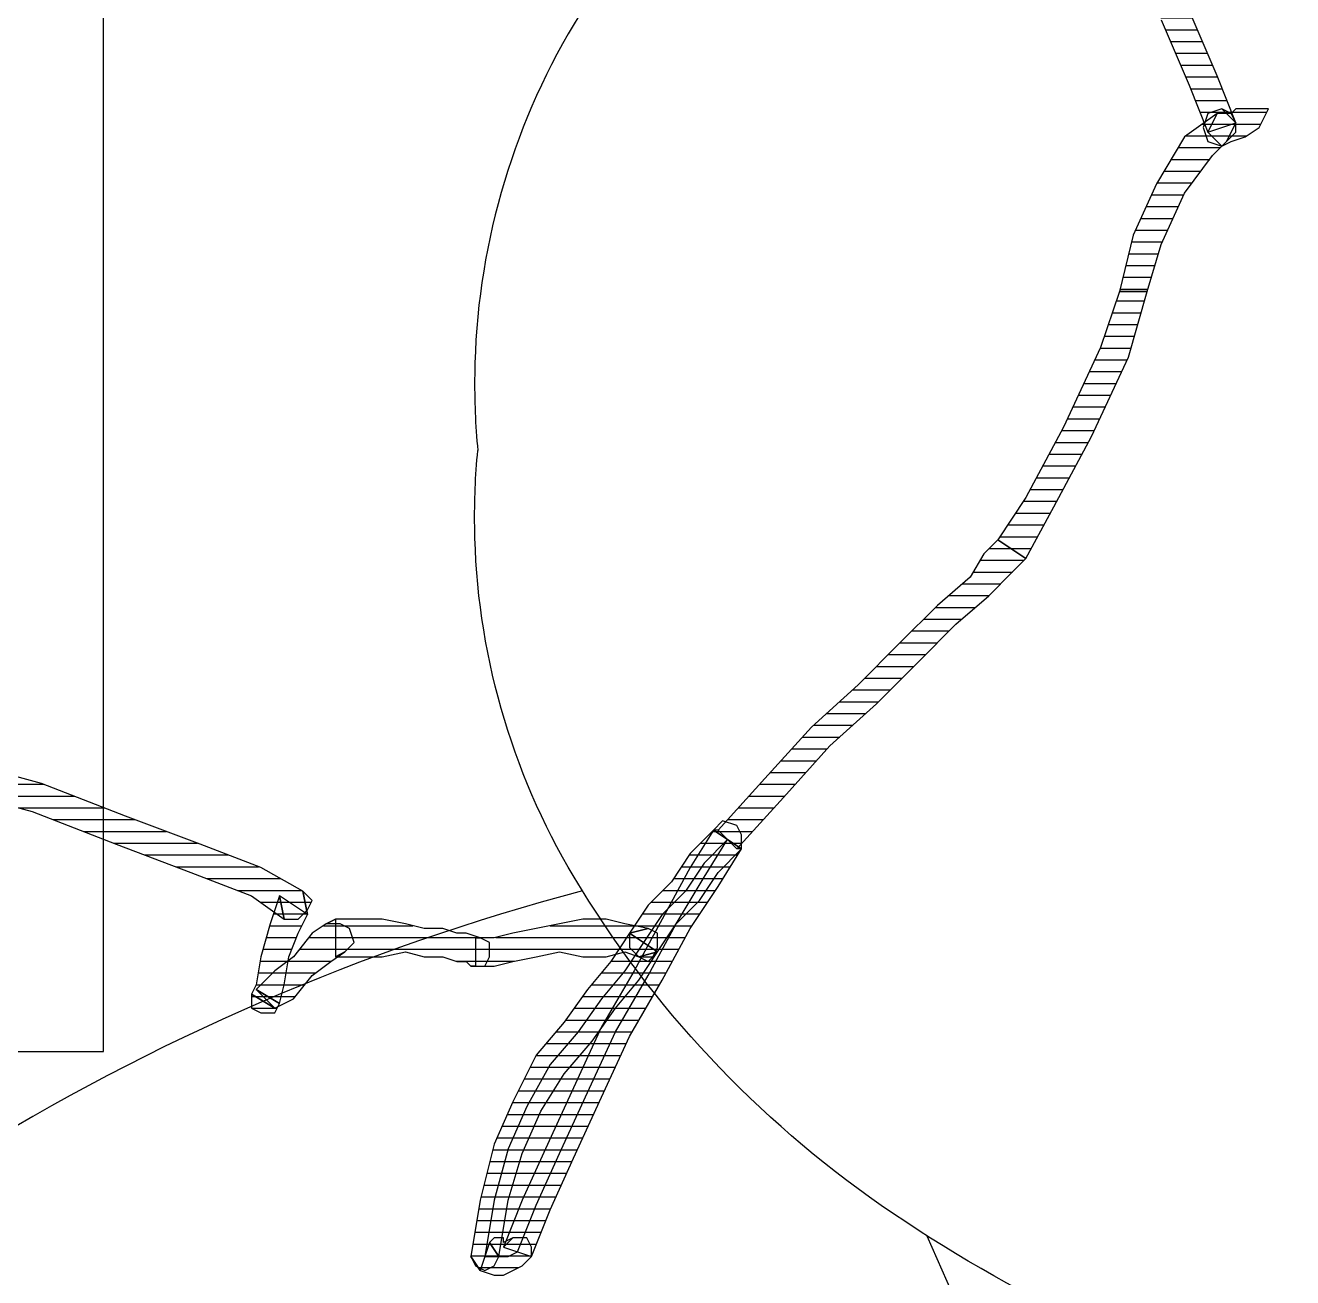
# Model space of a CAD drawing. Header units: millimetres. Extents: x 33350 to 35310, y -217097 to -211540.
# Drawn here: x 34441.02 to 34454.46, y -214551.64 to -214538.36 of the extents above; entities that cross this region are included whole.
import ezdxf

# ---------------------------------------------------------------- set-up
doc = ezdxf.new("R2010")
doc.units = ezdxf.units.MM
doc.header["$LTSCALE"] = 60
doc.header["$MEASUREMENT"] = 0
pattern_1 = [(360, (-5108.51305, -673.59423), (1e-16, 0.125), [25])]

# ---------------------------------------------------------------- blocks, each defined once
blk = doc.blocks.new('by')
at = {"ltscale": 30}
h = blk.add_hatch(dxfattribs=at)
h.set_pattern_fill('DC_LINES', color=256, scale=0.1, style=0)
h.set_pattern_definition(pattern_1)
edge = h.paths.add_edge_path(flags=0)
edge.add_line((6391.601, 2251.432), (6391.7, 2251.333))
edge.add_line((6391.7, 2251.333), (6391.601, 2251.382))
edge.add_line((6391.601, 2251.382), (6391.601, 2251.333))
edge.add_line((6391.601, 2251.333), (6391.503, 2251.333))
edge.add_line((6391.503, 2251.333), (6391.453, 2251.382))
edge.add_line((6391.453, 2251.382), (6391.354, 2251.68))
edge.add_line((6391.354, 2251.68), (6391.503, 2251.73))
edge.add_line((6391.503, 2251.73), (6391.601, 2251.73))
edge.add_line((6391.601, 2251.73), (6391.7, 2251.68))
edge.add_line((6391.7, 2251.68), (6391.8, 2251.631))
edge.add_line((6391.8, 2251.631), (6391.898, 2251.531))
edge.add_line((6391.898, 2251.531), (6391.8, 2251.631))
edge.add_line((6391.8, 2251.631), (6391.898, 2251.531))
edge.add_line((6391.898, 2251.531), (6391.898, 2251.432))
edge.add_line((6391.898, 2251.432), (6391.848, 2251.333))
edge.add_line((6391.848, 2251.333), (6391.7, 2251.333))
h = blk.add_hatch(dxfattribs=at)
h.set_pattern_fill('DC_LINES', color=256, scale=0.1, style=0)
h.set_pattern_definition(pattern_1)
edge = h.paths.add_edge_path(flags=0)
edge.add_line((6391.453, 2251.382), (6391.551, 2251.531))
edge.add_line((6391.551, 2251.531), (6391.651, 2250.935))
edge.add_line((6391.651, 2250.935), (6391.8, 2250.438))
edge.add_line((6391.8, 2250.438), (6391.997, 2249.991))
edge.add_line((6391.997, 2249.991), (6392.245, 2249.594))
edge.add_line((6392.245, 2249.594), (6392.542, 2249.246))
edge.add_line((6392.542, 2249.246), (6392.789, 2248.899))
edge.add_line((6392.789, 2248.899), (6393.036, 2248.6))
edge.add_line((6393.036, 2248.6), (6393.234, 2248.302))
edge.add_line((6393.234, 2248.302), (6392.937, 2248.104))
edge.add_line((6392.937, 2248.104), (6392.739, 2248.402))
edge.add_line((6392.739, 2248.402), (6392.492, 2248.7))
edge.add_line((6392.492, 2248.7), (6392.245, 2249.048))
edge.add_line((6392.245, 2249.048), (6391.948, 2249.395))
edge.add_line((6391.948, 2249.395), (6391.7, 2249.892))
edge.add_line((6391.7, 2249.892), (6391.503, 2250.339))
edge.add_line((6391.503, 2250.339), (6391.354, 2250.935))
edge.add_line((6391.354, 2250.935), (6391.255, 2251.531))
edge.add_line((6391.255, 2251.531), (6391.354, 2251.68))
edge.add_line((6391.354, 2251.68), (6391.255, 2251.531))
edge.add_line((6391.255, 2251.531), (6391.304, 2251.631))
edge.add_line((6391.304, 2251.631), (6391.403, 2251.68))
edge.add_line((6391.403, 2251.68), (6391.503, 2251.631))
edge.add_line((6391.503, 2251.631), (6391.551, 2251.531))
h = blk.add_hatch(dxfattribs=at)
h.set_pattern_fill('DC_LINES', color=256, scale=0.1, style=0)
h.set_pattern_definition(pattern_1)
h.paths.add_polyline_path([(6393.976, 2247.11), (6393.729, 2247.359), (6393.531, 2247.657), (6393.284, 2247.905), (6393.086, 2248.203), (6392.887, 2248.501), (6392.64, 2248.799), (6392.393, 2249.147), (6392.096, 2249.495), (6391.848, 2249.942), (6391.651, 2250.389), (6391.503, 2250.935), (6391.403, 2251.531), (6391.503, 2251.531), (6391.601, 2251.531), (6391.651, 2251.531), (6391.75, 2251.482), (6391.948, 2250.985), (6392.195, 2250.438), (6392.492, 2249.793), (6392.789, 2249.147), (6393.135, 2248.551), (6393.432, 2248.004), (6393.729, 2247.508)], flags=0)
h = blk.add_hatch(dxfattribs=at)
h.set_pattern_fill('DC_LINES', color=256, scale=0.1, style=0)
h.set_pattern_definition(pattern_1)
edge = h.paths.add_edge_path(flags=0)
edge.add_line((6394.125, 2247.21), (6393.828, 2247.011))
edge.add_line((6393.828, 2247.011), (6393.581, 2247.408))
edge.add_line((6393.581, 2247.408), (6393.284, 2247.955))
edge.add_line((6393.284, 2247.955), (6392.987, 2248.501))
edge.add_line((6392.987, 2248.501), (6392.64, 2249.097))
edge.add_line((6392.64, 2249.097), (6392.343, 2249.743))
edge.add_line((6392.343, 2249.743), (6392.047, 2250.389))
edge.add_line((6392.047, 2250.389), (6391.8, 2250.935))
edge.add_line((6391.8, 2250.935), (6391.601, 2251.432))
edge.add_line((6391.601, 2251.432), (6391.898, 2251.531))
edge.add_line((6391.898, 2251.531), (6392.096, 2251.035))
edge.add_line((6392.096, 2251.035), (6392.343, 2250.488))
edge.add_line((6392.343, 2250.488), (6392.64, 2249.842))
edge.add_line((6392.64, 2249.842), (6392.937, 2249.197))
edge.add_line((6392.937, 2249.197), (6393.284, 2248.6))
edge.add_line((6393.284, 2248.6), (6393.581, 2248.054))
edge.add_line((6393.581, 2248.054), (6393.878, 2247.607))
edge.add_line((6393.878, 2247.607), (6394.125, 2247.21))
edge.add_line((6394.125, 2247.21), (6393.828, 2247.011))
edge.add_line((6393.828, 2247.011), (6394.125, 2247.21))
edge.add_line((6394.125, 2247.21), (6394.125, 2247.061))
edge.add_line((6394.125, 2247.061), (6394.075, 2246.961))
edge.add_line((6394.075, 2246.961), (6393.926, 2246.912))
edge.add_line((6393.926, 2246.912), (6393.828, 2247.011))
h = blk.add_hatch(dxfattribs=at)
h.set_pattern_fill('DC_LINES', color=256, scale=0.1, style=0)
h.set_pattern_definition(pattern_1)
edge = h.paths.add_edge_path(flags=0)
edge.add_line((6388.979, 2248.7), (6389.226, 2248.849))
edge.add_line((6389.226, 2248.849), (6389.276, 2248.65))
edge.add_line((6389.276, 2248.65), (6389.326, 2248.352))
edge.add_line((6389.326, 2248.352), (6389.425, 2248.104))
edge.add_line((6389.425, 2248.104), (6389.523, 2247.905))
edge.add_line((6389.523, 2247.905), (6389.226, 2247.706))
edge.add_line((6389.226, 2247.706), (6389.128, 2248.004))
edge.add_line((6389.128, 2248.004), (6389.029, 2248.352))
edge.add_line((6389.029, 2248.352), (6388.979, 2248.65))
edge.add_line((6388.979, 2248.65), (6388.929, 2248.749))
edge.add_line((6388.929, 2248.749), (6389.177, 2248.899))
edge.add_line((6389.177, 2248.899), (6388.929, 2248.749))
edge.add_line((6388.929, 2248.749), (6388.929, 2248.899))
edge.add_line((6388.929, 2248.899), (6389.029, 2248.948))
edge.add_line((6389.029, 2248.948), (6389.177, 2248.948))
edge.add_line((6389.177, 2248.948), (6389.226, 2248.849))
h = blk.add_hatch(dxfattribs=at)
h.set_pattern_fill('DC_LINES', color=256, scale=0.1, style=0)
h.set_pattern_definition(pattern_1)
edge = h.paths.add_edge_path(flags=0)
edge.add_line((6389.82, 2247.955), (6389.721, 2248.004))
edge.add_line((6389.721, 2248.004), (6389.573, 2248.104))
edge.add_line((6389.573, 2248.104), (6389.375, 2248.352))
edge.add_line((6389.375, 2248.352), (6389.177, 2248.501))
edge.add_line((6389.177, 2248.501), (6388.979, 2248.7))
edge.add_line((6388.979, 2248.7), (6389.177, 2248.899))
edge.add_line((6389.177, 2248.899), (6389.375, 2248.799))
edge.add_line((6389.375, 2248.799), (6389.573, 2248.551))
edge.add_line((6389.573, 2248.551), (6389.771, 2248.402))
edge.add_line((6389.771, 2248.402), (6389.92, 2248.302))
edge.add_line((6389.92, 2248.302), (6389.82, 2248.352))
edge.add_line((6389.82, 2248.352), (6389.92, 2248.302))
edge.add_line((6389.92, 2248.302), (6390.018, 2248.203))
edge.add_line((6390.018, 2248.203), (6389.968, 2248.054))
edge.add_line((6389.968, 2248.054), (6389.87, 2248.004))
edge.add_line((6389.87, 2248.004), (6389.721, 2248.004))
h = blk.add_hatch(dxfattribs=at)
h.set_pattern_fill('DC_LINES', color=256, scale=0.1, style=0)
h.set_pattern_definition(pattern_1)
edge = h.paths.add_edge_path(flags=0)
edge.add_line((6391.304, 2248.153), (6391.354, 2248.153))
edge.add_line((6391.354, 2248.153), (6391.206, 2248.104))
edge.add_line((6391.206, 2248.104), (6391.107, 2248.104))
edge.add_line((6391.107, 2248.104), (6390.958, 2248.054))
edge.add_line((6390.958, 2248.054), (6390.76, 2248.054))
edge.add_line((6390.76, 2248.054), (6390.562, 2248.004))
edge.add_line((6390.562, 2248.004), (6390.315, 2247.955))
edge.add_line((6390.315, 2247.955), (6390.068, 2247.955))
edge.add_line((6390.068, 2247.955), (6389.82, 2247.955))
edge.add_line((6389.82, 2247.955), (6389.82, 2248.352))
edge.add_line((6389.82, 2248.352), (6390.068, 2248.352))
edge.add_line((6390.068, 2248.352), (6390.315, 2248.352))
edge.add_line((6390.315, 2248.352), (6390.562, 2248.302))
edge.add_line((6390.562, 2248.302), (6390.76, 2248.352))
edge.add_line((6390.76, 2248.352), (6390.958, 2248.352))
edge.add_line((6390.958, 2248.352), (6391.107, 2248.402))
edge.add_line((6391.107, 2248.402), (6391.206, 2248.402))
edge.add_line((6391.206, 2248.402), (6391.255, 2248.451))
edge.add_line((6391.255, 2248.451), (6391.304, 2248.451))
edge.add_line((6391.304, 2248.451), (6391.255, 2248.451))
edge.add_line((6391.255, 2248.451), (6391.403, 2248.451))
edge.add_line((6391.403, 2248.451), (6391.453, 2248.352))
edge.add_line((6391.453, 2248.352), (6391.453, 2248.203))
edge.add_line((6391.453, 2248.203), (6391.354, 2248.153))
h = blk.add_hatch(dxfattribs=at)
h.set_pattern_fill('DC_LINES', color=256, scale=0.1, style=0)
h.set_pattern_definition(pattern_1)
edge = h.paths.add_edge_path(flags=0)
edge.add_line((6392.937, 2248.104), (6393.135, 2248.054))
edge.add_line((6393.135, 2248.054), (6392.887, 2248.004))
edge.add_line((6392.887, 2248.004), (6392.69, 2247.955))
edge.add_line((6392.69, 2247.955), (6392.442, 2247.955))
edge.add_line((6392.442, 2247.955), (6392.195, 2248.004))
edge.add_line((6392.195, 2248.004), (6391.948, 2248.054))
edge.add_line((6391.948, 2248.054), (6391.7, 2248.104))
edge.add_line((6391.7, 2248.104), (6391.503, 2248.153))
edge.add_line((6391.503, 2248.153), (6391.304, 2248.153))
edge.add_line((6391.304, 2248.153), (6391.304, 2248.451))
edge.add_line((6391.304, 2248.451), (6391.503, 2248.451))
edge.add_line((6391.503, 2248.451), (6391.7, 2248.402))
edge.add_line((6391.7, 2248.402), (6391.948, 2248.352))
edge.add_line((6391.948, 2248.352), (6392.195, 2248.302))
edge.add_line((6392.195, 2248.302), (6392.442, 2248.352))
edge.add_line((6392.442, 2248.352), (6392.69, 2248.352))
edge.add_line((6392.69, 2248.352), (6392.887, 2248.302))
edge.add_line((6392.887, 2248.302), (6393.036, 2248.352))
edge.add_line((6393.036, 2248.352), (6393.234, 2248.302))
edge.add_line((6393.234, 2248.302), (6393.036, 2248.352))
edge.add_line((6393.036, 2248.352), (6393.184, 2248.352))
edge.add_line((6393.184, 2248.352), (6393.234, 2248.253))
edge.add_line((6393.234, 2248.253), (6393.234, 2248.104))
edge.add_line((6393.234, 2248.104), (6393.135, 2248.054))
h = blk.add_hatch(dxfattribs=at)
h.set_pattern_fill('DC_LINES', color=256, scale=0.1, style=0)
h.set_pattern_definition(pattern_1)
h.paths.add_polyline_path([(6393.234, 2248.302), (6393.432, 2248.004), (6393.679, 2247.756), (6393.878, 2247.458), (6394.125, 2247.21), (6393.828, 2247.011), (6393.581, 2247.259), (6393.383, 2247.557), (6393.135, 2247.806), (6392.937, 2248.104), (6392.937, 2248.253), (6393.036, 2248.352), (6393.135, 2248.402)], flags=0)
h = blk.add_hatch(dxfattribs=at)
h.set_pattern_fill('DC_LINES', color=256, scale=0.1, style=0)
h.set_pattern_definition(pattern_1)
edge = h.paths.add_edge_path(flags=0)
edge.add_line((6393.878, 2247.011), (6393.828, 2247.011))
edge.add_line((6393.828, 2247.011), (6393.581, 2247.259))
edge.add_line((6393.581, 2247.259), (6393.383, 2247.557))
edge.add_line((6393.383, 2247.557), (6393.135, 2247.806))
edge.add_line((6393.135, 2247.806), (6392.937, 2248.104))
edge.add_line((6392.937, 2248.104), (6393.234, 2248.302))
edge.add_line((6393.234, 2248.302), (6393.432, 2248.004))
edge.add_line((6393.432, 2248.004), (6393.679, 2247.756))
edge.add_line((6393.679, 2247.756), (6393.878, 2247.458))
edge.add_line((6393.878, 2247.458), (6394.125, 2247.21))
edge.add_line((6394.125, 2247.21), (6394.075, 2247.21))
h = blk.add_hatch(dxfattribs=at)
h.set_pattern_fill('DC_LINES', color=256, scale=0.1, style=0)
h.set_pattern_definition(pattern_1)
edge = h.paths.add_edge_path(flags=0)
edge.add_line((6389.523, 2247.905), (6389.474, 2247.657))
edge.add_line((6389.474, 2247.657), (6389.029, 2247.408))
edge.add_line((6389.029, 2247.408), (6388.385, 2247.16))
edge.add_line((6388.385, 2247.16), (6387.593, 2246.862))
edge.add_line((6387.593, 2246.862), (6386.703, 2246.514))
edge.add_line((6386.703, 2246.514), (6385.763, 2246.266))
edge.add_line((6385.763, 2246.266), (6384.873, 2245.968))
edge.add_line((6384.873, 2245.968), (6383.982, 2245.769))
edge.add_line((6383.982, 2245.769), (6383.29, 2245.67))
edge.add_line((6383.29, 2245.67), (6383.29, 2245.968))
edge.add_line((6383.29, 2245.968), (6383.982, 2246.067))
edge.add_line((6383.982, 2246.067), (6384.774, 2246.266))
edge.add_line((6384.774, 2246.266), (6385.665, 2246.564))
edge.add_line((6385.665, 2246.564), (6386.604, 2246.812))
edge.add_line((6386.604, 2246.812), (6387.495, 2247.16))
edge.add_line((6387.495, 2247.16), (6388.287, 2247.458))
edge.add_line((6388.287, 2247.458), (6388.929, 2247.706))
edge.add_line((6388.929, 2247.706), (6389.276, 2247.955))
edge.add_line((6389.276, 2247.955), (6389.226, 2247.706))
edge.add_line((6389.226, 2247.706), (6389.276, 2247.955))
edge.add_line((6389.276, 2247.955), (6389.425, 2247.955))
edge.add_line((6389.425, 2247.955), (6389.523, 2247.855))
edge.add_line((6389.523, 2247.855), (6389.573, 2247.756))
edge.add_line((6389.573, 2247.756), (6389.474, 2247.657))
h = blk.add_hatch(dxfattribs=at)
h.set_pattern_fill('DC_LINES', color=256, scale=0.1, style=0)
h.set_pattern_definition(pattern_1)
edge = h.paths.add_edge_path(flags=0)
edge.add_line((6396.845, 2243.931), (6396.697, 2244.08))
edge.add_line((6396.697, 2244.08), (6396.549, 2244.328))
edge.add_line((6396.549, 2244.328), (6396.203, 2244.627))
edge.add_line((6396.203, 2244.627), (6395.806, 2245.024))
edge.add_line((6395.806, 2245.024), (6395.362, 2245.471))
edge.add_line((6395.362, 2245.471), (6394.867, 2245.918))
edge.add_line((6394.867, 2245.918), (6394.372, 2246.464))
edge.add_line((6394.372, 2246.464), (6393.878, 2247.011))
edge.add_line((6393.878, 2247.011), (6394.075, 2247.21))
edge.add_line((6394.075, 2247.21), (6394.57, 2246.663))
edge.add_line((6394.57, 2246.663), (6395.064, 2246.117))
edge.add_line((6395.064, 2246.117), (6395.559, 2245.67))
edge.add_line((6395.559, 2245.67), (6396.005, 2245.223))
edge.add_line((6396.005, 2245.223), (6396.4, 2244.825))
edge.add_line((6396.4, 2244.825), (6396.747, 2244.527))
edge.add_line((6396.747, 2244.527), (6396.994, 2244.279))
edge.add_line((6396.994, 2244.279), (6397.142, 2244.13))
h = blk.add_hatch(dxfattribs=at)
h.set_pattern_fill('DC_LINES', color=256, scale=0.1, style=0)
h.set_pattern_definition(pattern_1)
edge = h.paths.add_edge_path(flags=0)
edge.add_line((6398.133, 2241.298), (6397.934, 2241.894))
edge.add_line((6397.934, 2241.894), (6397.539, 2242.739))
edge.add_line((6397.539, 2242.739), (6397.142, 2243.484))
edge.add_line((6397.142, 2243.484), (6396.845, 2243.931))
edge.add_line((6396.845, 2243.931), (6397.142, 2244.13))
edge.add_line((6397.142, 2244.13), (6397.439, 2243.583))
edge.add_line((6397.439, 2243.583), (6397.836, 2242.838))
edge.add_line((6397.836, 2242.838), (6398.231, 2241.994))
edge.add_line((6398.231, 2241.994), (6398.428, 2241.298))
h = blk.add_hatch(dxfattribs=at)
h.set_pattern_fill('DC_LINES', color=256, scale=0.1, style=0)
h.set_pattern_definition(pattern_1)
edge = h.paths.add_edge_path(flags=0)
edge.add_line((6399.072, 2239.609), (6399.171, 2239.411))
edge.add_line((6399.171, 2239.411), (6398.825, 2239.659))
edge.add_line((6398.825, 2239.659), (6398.528, 2240.156))
edge.add_line((6398.528, 2240.156), (6398.281, 2240.702))
edge.add_line((6398.281, 2240.702), (6398.133, 2241.298))
edge.add_line((6398.133, 2241.298), (6398.428, 2241.298))
edge.add_line((6398.428, 2241.298), (6398.578, 2240.802))
edge.add_line((6398.578, 2240.802), (6398.825, 2240.255))
edge.add_line((6398.825, 2240.255), (6399.122, 2239.858))
edge.add_line((6399.122, 2239.858), (6399.27, 2239.709))
edge.add_line((6399.27, 2239.709), (6399.369, 2239.51))
edge.add_line((6399.369, 2239.51), (6399.27, 2239.709))
edge.add_line((6399.27, 2239.709), (6399.369, 2239.609))
edge.add_line((6399.369, 2239.609), (6399.369, 2239.51))
edge.add_line((6399.369, 2239.51), (6399.319, 2239.411))
edge.add_line((6399.319, 2239.411), (6399.171, 2239.411))
h = blk.add_hatch(dxfattribs=at)
h.set_pattern_fill('DC_LINES', color=256, scale=0.1, style=0)
h.set_pattern_definition(pattern_1)
edge = h.paths.add_edge_path(flags=0)
edge.add_line((6399.072, 2239.609), (6399.22, 2239.758))
edge.add_line((6399.22, 2239.758), (6399.319, 2239.709))
edge.add_line((6399.319, 2239.709), (6399.468, 2239.659))
edge.add_line((6399.468, 2239.659), (6399.616, 2239.56))
edge.add_line((6399.616, 2239.56), (6399.716, 2239.361))
edge.add_line((6399.716, 2239.361), (6399.419, 2239.361))
edge.add_line((6399.419, 2239.361), (6399.369, 2239.361))
edge.add_line((6399.369, 2239.361), (6399.319, 2239.411))
edge.add_line((6399.319, 2239.411), (6399.22, 2239.361))
edge.add_line((6399.22, 2239.361), (6399.369, 2239.51))
edge.add_line((6399.369, 2239.51), (6399.22, 2239.361))
edge.add_line((6399.22, 2239.361), (6399.072, 2239.411))
edge.add_line((6399.072, 2239.411), (6399.023, 2239.56))
edge.add_line((6399.023, 2239.56), (6399.072, 2239.709))
edge.add_line((6399.072, 2239.709), (6399.22, 2239.758))
h = blk.add_hatch(dxfattribs=at)
h.set_pattern_fill('DC_LINES', color=256, scale=0.1, style=0)
h.set_pattern_definition(pattern_1)
edge = h.paths.add_edge_path(flags=0)
edge.add_line((6397.687, 2233.052), (6397.341, 2233.052))
edge.add_line((6397.341, 2233.052), (6397.439, 2233.798))
edge.add_line((6397.439, 2233.798), (6397.588, 2234.642))
edge.add_line((6397.588, 2234.642), (6397.786, 2235.586))
edge.add_line((6397.786, 2235.586), (6398.033, 2236.629))
edge.add_line((6398.033, 2236.629), (6398.33, 2237.573))
edge.add_line((6398.33, 2237.573), (6398.578, 2238.417))
edge.add_line((6398.578, 2238.417), (6398.874, 2239.113))
edge.add_line((6398.874, 2239.113), (6399.072, 2239.609))
edge.add_line((6399.072, 2239.609), (6399.369, 2239.51))
edge.add_line((6399.369, 2239.51), (6399.171, 2239.013))
edge.add_line((6399.171, 2239.013), (6398.874, 2238.318))
edge.add_line((6398.874, 2238.318), (6398.627, 2237.473))
edge.add_line((6398.627, 2237.473), (6398.33, 2236.53))
edge.add_line((6398.33, 2236.53), (6398.083, 2235.586))
edge.add_line((6398.083, 2235.586), (6397.884, 2234.642))
edge.add_line((6397.884, 2234.642), (6397.736, 2233.798))
edge.add_line((6397.736, 2233.798), (6397.736, 2233.052))
edge.add_line((6397.736, 2233.052), (6397.39, 2233.052))
edge.add_line((6397.39, 2233.052), (6397.736, 2233.052))
edge.add_line((6397.736, 2233.052), (6397.687, 2232.903))
edge.add_line((6397.687, 2232.903), (6397.539, 2232.854))
edge.add_line((6397.539, 2232.854), (6397.39, 2232.903))
edge.add_line((6397.39, 2232.903), (6397.341, 2233.052))
h = blk.add_hatch(dxfattribs=at)
h.set_pattern_fill('DC_LINES', color=256, scale=0.1, style=0)
h.set_pattern_definition(pattern_1)
edge = h.paths.add_edge_path(flags=0)
edge.add_line((6397.341, 2233.052), (6397.439, 2233.798))
edge.add_line((6397.439, 2233.798), (6397.588, 2234.642))
edge.add_line((6397.588, 2234.642), (6397.786, 2235.586))
edge.add_line((6397.786, 2235.586), (6398.033, 2236.629))
edge.add_line((6398.033, 2236.629), (6398.33, 2237.573))
edge.add_line((6398.33, 2237.573), (6398.578, 2238.417))
edge.add_line((6398.578, 2238.417), (6398.874, 2239.113))
edge.add_line((6398.874, 2239.113), (6399.072, 2239.609))
edge.add_line((6399.072, 2239.609), (6399.369, 2239.51))
edge.add_line((6399.369, 2239.51), (6399.171, 2239.013))
edge.add_line((6399.171, 2239.013), (6398.874, 2238.318))
edge.add_line((6398.874, 2238.318), (6398.627, 2237.473))
edge.add_line((6398.627, 2237.473), (6398.33, 2236.53))
edge.add_line((6398.33, 2236.53), (6398.083, 2235.586))
edge.add_line((6398.083, 2235.586), (6397.884, 2234.642))
edge.add_line((6397.884, 2234.642), (6397.736, 2233.798))
edge.add_line((6397.736, 2233.798), (6397.736, 2233.052))
for p, q in [((6391.354, 2251.68, -4.505), (6391.503, 2251.73, -4.505)), ((6391.503, 2251.73, -4.505), (6391.601, 2251.73, -4.505)), ((6391.601, 2251.73, -4.505), (6391.7, 2251.68, -4.505)), ((6391.255, 2251.531, -4.505), (6391.354, 2251.68, -4.505)), ((6391.354, 2251.68, -4.505), (6391.255, 2251.531, -4.505)), ((6391.255, 2251.531, -4.505), (6391.304, 2251.631, -4.505)), ((6391.304, 2251.631, -4.505), (6391.403, 2251.68, -4.505)), ((6391.453, 2251.382, -4.505), (6391.354, 2251.68, -4.505)), ((6391.403, 2251.68, -4.505), (6391.503, 2251.631, -4.505)), ((6391.503, 2251.631, -4.505), (6391.551, 2251.531, -4.505)), ((6391.7, 2251.68, -4.505), (6391.8, 2251.631, -4.505)), ((6391.8, 2251.631, -4.505), (6391.898, 2251.531, -4.505)), ((6391.898, 2251.531, -4.505), (6391.8, 2251.631, -4.505)), ((6391.8, 2251.631, -4.505), (6391.898, 2251.531, -4.505)), ((6391.354, 2250.935, -4.505), (6391.255, 2251.531, -4.505)), ((6391.503, 2250.935, -4.505), (6391.403, 2251.531, -4.505)), ((6391.403, 2251.531, -4.505), (6391.503, 2251.531, -4.505)), ((6391.453, 2251.382, -4.505), (6391.551, 2251.531, -4.505)), ((6391.551, 2251.531, -4.505), (6391.453, 2251.382, -4.505)), ((6391.503, 2251.531, -4.505), (6391.601, 2251.531, -4.505)), ((6391.551, 2251.531, -4.505), (6391.651, 2250.935, -4.505)), ((6391.601, 2251.531, -4.505), (6391.651, 2251.531, -4.505)), ((6391.601, 2251.432, -4.505), (6391.898, 2251.531, -4.505)), ((6391.651, 2251.531, -4.505), (6391.75, 2251.482, -4.505)), ((6391.75, 2251.482, -4.505), (6391.948, 2250.985, -4.505)), ((6391.898, 2251.531, -4.505), (6391.898, 2251.432, -4.505)), ((6391.898, 2251.531, -4.505), (6392.096, 2251.035, -4.505)), ((6391.453, 2251.382, -4.505), (6391.453, 2251.382, -4.505)), ((6391.503, 2251.333, -4.505), (6391.453, 2251.382, -4.505)), ((6391.601, 2251.333, -4.505), (6391.503, 2251.333, -4.505)), ((6391.601, 2251.432, -4.505), (6391.7, 2251.333, -4.505)), ((6391.7, 2251.333, -4.505), (6391.601, 2251.432, -4.505)), ((6391.601, 2251.432, -4.505), (6391.601, 2251.432, -4.505)), ((6391.8, 2250.935, -4.505), (6391.601, 2251.432, -4.505)), ((6391.7, 2251.333, -4.505), (6391.601, 2251.382, -4.505)), ((6391.601, 2251.382, -4.505), (6391.601, 2251.333, -4.505)), ((6391.848, 2251.333, -4.505), (6391.7, 2251.333, -4.505)), ((6391.898, 2251.432, -4.505), (6391.848, 2251.333, -4.505)), ((6391.503, 2250.339, -4.505), (6391.354, 2250.935, -4.505)), ((6391.651, 2250.389, -4.505), (6391.503, 2250.935, -4.505)), ((6391.651, 2250.935, -4.505), (6391.8, 2250.438, -4.505)), ((6392.047, 2250.389, -4.505), (6391.8, 2250.935, -4.505)), ((6391.948, 2250.985, -4.505), (6392.195, 2250.438, -4.505)), ((6392.096, 2251.035, -4.505), (6392.343, 2250.488, -4.505)), ((6391.848, 2249.942, -4.505), (6391.651, 2250.389, -4.505)), ((6391.8, 2250.438, -4.505), (6391.997, 2249.991, -4.505)), ((6392.343, 2249.743, -4.505), (6392.047, 2250.389, -4.505)), ((6392.195, 2250.438, -4.505), (6392.492, 2249.793, -4.505)), ((6392.343, 2250.488, -4.505), (6392.64, 2249.842, -4.505)), ((6391.7, 2249.892, -4.505), (6391.503, 2250.339, -4.505)), ((6391.997, 2249.991, -4.505), (6392.245, 2249.594, -4.505)), ((6391.948, 2249.395, -4.505), (6391.7, 2249.892, -4.505)), ((6392.096, 2249.495, -4.505), (6391.848, 2249.942, -4.505)), ((6392.64, 2249.842, -4.505), (6392.937, 2249.197, -4.505)), ((6392.64, 2249.097, -4.505), (6392.343, 2249.743, -4.505)), ((6392.492, 2249.793, -4.505), (6392.789, 2249.147, -4.505)), ((6392.245, 2249.594, -4.505), (6392.542, 2249.246, -4.505)), ((6392.393, 2249.147, -4.505), (6392.096, 2249.495, -4.505)), ((6392.245, 2249.048, -4.505), (6391.948, 2249.395, -4.505)), ((6392.542, 2249.246, -4.505), (6392.789, 2248.899, -4.505)), ((6392.937, 2249.197, -4.505), (6393.284, 2248.6, -4.505)), ((6392.492, 2248.7, -4.505), (6392.245, 2249.048, -4.505)), ((6392.64, 2248.799, -4.505), (6392.393, 2249.147, -4.505)), ((6392.987, 2248.501, -4.505), (6392.64, 2249.097, -4.505)), ((6392.789, 2249.147, -4.505), (6393.135, 2248.551, -4.505)), ((6388.929, 2248.899, -4.505), (6389.029, 2248.948, -4.505)), ((6388.929, 2248.749, -4.505), (6389.177, 2248.899, -4.505)), ((6389.177, 2248.899, -4.505), (6388.929, 2248.749, -4.505)), ((6388.929, 2248.749, -4.505), (6388.929, 2248.899, -4.505)), ((6388.979, 2248.7, -4.505), (6389.177, 2248.899, -4.505)), ((6389.029, 2248.948, -4.505), (6389.177, 2248.948, -4.505)), ((6389.177, 2248.948, -4.505), (6389.226, 2248.849, -4.505)), ((6389.177, 2248.899, -4.505), (6389.375, 2248.799, -4.505)), ((6392.789, 2248.899, -4.505), (6393.036, 2248.6, -4.505)), ((6388.979, 2248.7, -4.505), (6389.226, 2248.849, -4.505)), ((6389.226, 2248.849, -4.505), (6388.979, 2248.7, -4.505)), ((6389.226, 2248.849, -4.505), (6389.276, 2248.65, -4.505)), ((6389.375, 2248.799, -4.505), (6389.573, 2248.551, -4.505)), ((6392.887, 2248.501, -4.505), (6392.64, 2248.799, -4.505)), ((6388.979, 2248.65, -4.505), (6388.929, 2248.749, -4.505)), ((6388.979, 2248.7, -4.505), (6388.979, 2248.7, -4.505)), ((6389.177, 2248.501, -4.505), (6388.979, 2248.7, -4.505)), ((6389.029, 2248.352, -4.505), (6388.979, 2248.65, -4.505)), ((6389.276, 2248.65, -4.505), (6389.326, 2248.352, -4.505)), ((6392.739, 2248.402, -4.505), (6392.492, 2248.7, -4.505)), ((6389.375, 2248.352, -4.505), (6389.177, 2248.501, -4.505)), ((6389.573, 2248.551, -4.505), (6389.771, 2248.402, -4.505)), ((6393.086, 2248.203, -4.505), (6392.887, 2248.501, -4.505)), ((6393.284, 2247.955, -4.505), (6392.987, 2248.501, -4.505)), ((6393.036, 2248.6, -4.505), (6393.234, 2248.302, -4.505)), ((6393.135, 2248.551, -4.505), (6393.432, 2248.004, -4.505)), ((6393.284, 2248.6, -4.505), (6393.581, 2248.054, -4.505)), ((6389.771, 2248.402, -4.505), (6389.92, 2248.302, -4.505)), ((6390.958, 2248.352, -4.505), (6391.107, 2248.402, -4.505)), ((6391.107, 2248.402, -4.505), (6391.206, 2248.402, -4.505)), ((6391.206, 2248.402, -4.505), (6391.255, 2248.451, -4.505)), ((6391.255, 2248.451, -4.505), (6391.304, 2248.451, -4.505)), ((6391.304, 2248.451, -4.505), (6391.255, 2248.451, -4.505)), ((6391.255, 2248.451, -4.505), (6391.403, 2248.451, -4.505)), ((6391.304, 2248.153, -4.505), (6391.304, 2248.451, -4.505)), ((6391.304, 2248.451, -4.505), (6391.503, 2248.451, -4.505)), ((6391.403, 2248.451, -4.505), (6391.453, 2248.352, -4.505)), ((6391.503, 2248.451, -4.505), (6391.7, 2248.402, -4.505)), ((6391.7, 2248.402, -4.505), (6391.948, 2248.352, -4.505)), ((6392.937, 2248.104, -4.505), (6392.739, 2248.402, -4.505)), ((6393.036, 2248.352, -4.505), (6393.135, 2248.402, -4.505)), ((6393.135, 2248.402, -4.505), (6393.234, 2248.302, -4.505)), ((6389.128, 2248.004, -4.505), (6389.029, 2248.352, -4.505)), ((6389.326, 2248.352, -4.505), (6389.425, 2248.104, -4.505)), ((6389.573, 2248.104, -4.505), (6389.375, 2248.352, -4.505)), ((6389.92, 2248.302, -4.505), (6389.82, 2248.352, -4.505)), ((6389.82, 2248.352, -4.505), (6389.92, 2248.302, -4.505)), ((6389.82, 2247.955, -4.505), (6389.82, 2248.352, -4.505)), ((6389.82, 2248.352, -4.505), (6390.068, 2248.352, -4.505)), ((6389.92, 2248.302, -4.505), (6390.018, 2248.203, -4.505)), ((6390.068, 2248.352, -4.505), (6390.315, 2248.352, -4.505)), ((6390.315, 2248.352, -4.505), (6390.562, 2248.302, -4.505)), ((6390.562, 2248.302, -4.505), (6390.76, 2248.352, -4.505)), ((6390.76, 2248.352, -4.505), (6390.958, 2248.352, -4.505)), ((6391.453, 2248.352, -4.505), (6391.453, 2248.203, -4.505)), ((6391.948, 2248.352, -4.505), (6392.195, 2248.302, -4.505)), ((6392.195, 2248.302, -4.505), (6392.442, 2248.352, -4.505)), ((6392.442, 2248.352, -4.505), (6392.69, 2248.352, -4.505)), ((6392.69, 2248.352, -4.505), (6392.887, 2248.302, -4.505)), ((6392.887, 2248.302, -4.505), (6393.036, 2248.352, -4.505)), ((6392.937, 2248.253, -4.505), (6393.036, 2248.352, -4.505)), ((6393.234, 2248.302, -4.505), (6392.937, 2248.104, -4.505)), ((6392.937, 2248.104, -4.505), (6393.234, 2248.302, -4.505)), ((6392.937, 2248.104, -4.505), (6392.937, 2248.253, -4.505)), ((6393.036, 2248.352, -4.505), (6393.234, 2248.302, -4.505)), ((6393.234, 2248.302, -4.505), (6393.036, 2248.352, -4.505)), ((6393.036, 2248.352, -4.505), (6393.184, 2248.352, -4.505)), ((6393.184, 2248.352, -4.505), (6393.234, 2248.253, -4.505)), ((6393.234, 2248.302, -4.505), (6393.234, 2248.302, -4.505)), ((6393.234, 2248.302, -4.505), (6393.432, 2248.004, -4.505)), ((6393.234, 2248.302, -4.505), (6393.234, 2248.302, -4.505)), ((6393.234, 2248.302, -4.505), (6393.234, 2248.302, -4.505)), ((6393.234, 2248.302, -4.505), (6393.432, 2248.004, -4.505)), ((6393.234, 2248.253, -4.505), (6393.234, 2248.104, -4.505)), ((6389.425, 2248.104, -4.505), (6389.523, 2247.905, -4.505)), ((6389.721, 2248.004, -4.505), (6389.573, 2248.104, -4.505)), ((6390.018, 2248.203, -4.505), (6389.968, 2248.054, -4.505)), ((6391.107, 2248.104, -4.505), (6390.958, 2248.054, -4.505)), ((6391.206, 2248.104, -4.505), (6391.107, 2248.104, -4.505)), ((6391.354, 2248.153, -4.505), (6391.206, 2248.104, -4.505)), ((6391.304, 2248.153, -4.505), (6391.354, 2248.153, -4.505)), ((6391.354, 2248.153, -4.505), (6391.304, 2248.153, -4.505)), ((6391.304, 2248.153, -4.505), (6391.304, 2248.153, -4.505)), ((6391.503, 2248.153, -4.505), (6391.304, 2248.153, -4.505)), ((6391.453, 2248.203, -4.505), (6391.354, 2248.153, -4.505)), ((6391.7, 2248.104, -4.505), (6391.503, 2248.153, -4.505)), ((6391.948, 2248.054, -4.505), (6391.7, 2248.104, -4.505)), ((6393.135, 2247.806, -4.505), (6392.937, 2248.104, -4.505)), ((6392.937, 2248.104, -4.505), (6392.937, 2248.104, -4.505)), ((6392.937, 2248.104, -4.505), (6392.937, 2248.104, -4.505)), ((6393.135, 2247.806, -4.505), (6392.937, 2248.104, -4.505)), ((6392.937, 2248.104, -4.505), (6393.135, 2248.054, -4.505)), ((6393.135, 2248.054, -4.505), (6392.937, 2248.104, -4.505)), ((6392.937, 2248.104, -4.505), (6392.937, 2248.104, -4.505)), ((6393.284, 2247.905, -4.505), (6393.086, 2248.203, -4.505)), ((6393.234, 2248.104, -4.505), (6393.135, 2248.054, -4.505)), ((6388.929, 2247.706, -4.505), (6389.276, 2247.955, -4.505)), ((6389.226, 2247.706, -4.505), (6389.128, 2248.004, -4.505)), ((6389.276, 2247.955, -4.505), (6389.226, 2247.706, -4.505)), ((6389.226, 2247.706, -4.505), (6389.276, 2247.955, -4.505)), ((6389.276, 2247.955, -4.505), (6389.425, 2247.955, -4.505)), ((6389.425, 2247.955, -4.505), (6389.523, 2247.855, -4.505)), ((6389.82, 2247.955, -4.505), (6389.721, 2248.004, -4.505)), ((6389.87, 2248.004, -4.505), (6389.721, 2248.004, -4.505)), ((6389.721, 2248.004, -4.505), (6389.82, 2247.955, -4.505)), ((6389.82, 2247.955, -4.505), (6389.82, 2247.955, -4.505)), ((6390.068, 2247.955, -4.505), (6389.82, 2247.955, -4.505)), ((6389.968, 2248.054, -4.505), (6389.87, 2248.004, -4.505)), ((6390.315, 2247.955, -4.505), (6390.068, 2247.955, -4.505)), ((6390.562, 2248.004, -4.505), (6390.315, 2247.955, -4.505)), ((6390.76, 2248.054, -4.505), (6390.562, 2248.004, -4.505)), ((6390.958, 2248.054, -4.505), (6390.76, 2248.054, -4.505)), ((6392.195, 2248.004, -4.505), (6391.948, 2248.054, -4.505)), ((6392.442, 2247.955, -4.505), (6392.195, 2248.004, -4.505)), ((6392.69, 2247.955, -4.505), (6392.442, 2247.955, -4.505)), ((6392.887, 2248.004, -4.505), (6392.69, 2247.955, -4.505)), ((6393.135, 2248.054, -4.505), (6392.887, 2248.004, -4.505)), ((6393.581, 2247.408, -4.505), (6393.284, 2247.955, -4.505)), ((6393.432, 2248.004, -4.505), (6393.729, 2247.508, -4.505)), ((6393.432, 2248.004, -4.505), (6393.679, 2247.756, -4.505)), ((6393.432, 2248.004, -4.505), (6393.679, 2247.756, -4.505)), ((6393.581, 2248.054, -4.505), (6393.878, 2247.607, -4.505)), ((6389.523, 2247.905, -4.505), (6389.226, 2247.706, -4.505)), ((6389.523, 2247.905, -4.505), (6389.474, 2247.657, -4.505)), ((6389.474, 2247.657, -4.505), (6389.523, 2247.905, -4.505)), ((6389.523, 2247.905, -4.505), (6389.523, 2247.905, -4.505)), ((6389.523, 2247.855, -4.505), (6389.573, 2247.756, -4.505)), ((6393.531, 2247.657, -4.505), (6393.284, 2247.905, -4.505)), ((6388.287, 2247.458, -4.505), (6388.929, 2247.706, -4.505)), ((6389.573, 2247.756, -4.505), (6389.474, 2247.657, -4.505)), ((6393.383, 2247.557, -4.505), (6393.135, 2247.806, -4.505)), ((6393.383, 2247.557, -4.505), (6393.135, 2247.806, -4.505)), ((6393.679, 2247.756, -4.505), (6393.878, 2247.458, -4.505)), ((6393.679, 2247.756, -4.505), (6393.878, 2247.458, -4.505)), ((6389.474, 2247.657, -4.505), (6389.029, 2247.408, -4.505)), ((6393.581, 2247.259, -4.505), (6393.383, 2247.557, -4.505)), ((6393.581, 2247.259, -4.505), (6393.383, 2247.557, -4.505)), ((6393.729, 2247.359, -4.505), (6393.531, 2247.657, -4.505)), ((6393.878, 2247.607, -4.505), (6394.125, 2247.21, -4.505)), ((6387.495, 2247.16, -4.505), (6388.287, 2247.458, -4.505)), ((6393.729, 2247.508, -4.505), (6393.976, 2247.11, -4.505)), ((6393.878, 2247.458, -4.505), (6394.125, 2247.21, -4.505)), ((6393.878, 2247.458, -4.505), (6394.125, 2247.21, -4.505)), ((6389.029, 2247.408, -4.505), (6388.385, 2247.16, -4.505)), ((6393.828, 2247.011, -4.505), (6393.581, 2247.408, -4.505)), ((6393.976, 2247.11, -4.505), (6393.729, 2247.359, -4.505)), ((6386.604, 2246.812, -4.505), (6387.495, 2247.16, -4.505)), ((6388.385, 2247.16, -4.505), (6387.593, 2246.862, -4.505)), ((6393.828, 2247.011, -4.505), (6393.581, 2247.259, -4.505)), ((6393.828, 2247.011, -4.505), (6393.581, 2247.259, -4.505)), ((6394.125, 2247.21, -4.505), (6393.828, 2247.011, -4.505)), ((6394.125, 2247.21, -4.505), (6393.828, 2247.011, -4.505)), ((6394.125, 2247.21, -4.505), (6393.828, 2247.011, -4.505)), ((6393.828, 2247.011, -4.505), (6394.125, 2247.21, -4.505)), ((6393.828, 2247.011, -4.505), (6394.125, 2247.21, -4.505)), ((6393.878, 2247.011, -4.505), (6394.075, 2247.21, -4.505)), ((6394.075, 2247.21, -4.505), (6393.878, 2247.011, -4.505)), ((6394.075, 2247.21, -4.505), (6394.57, 2246.663, -4.505)), ((6394.125, 2247.21, -4.505), (6394.075, 2247.21, -4.505)), ((6394.125, 2247.21, -4.505), (6394.125, 2247.061, -4.505)), ((6394.125, 2247.21, -4.505), (6394.125, 2247.21, -4.505)), ((6393.926, 2246.912, -4.505), (6393.828, 2247.011, -4.505)), ((6393.878, 2247.011, -4.505), (6393.828, 2247.011, -4.505)), ((6394.372, 2246.464, -4.505), (6393.878, 2247.011, -4.505)), ((6393.878, 2247.011, -4.505), (6393.878, 2247.011, -4.505)), ((6393.976, 2247.11, -4.505), (6393.976, 2247.11, -4.505)), ((6393.976, 2247.11, -4.505), (6393.976, 2247.11, -4.505)), ((6394.125, 2247.061, -4.505), (6394.075, 2246.961, -4.505)), ((6394.075, 2246.961, -4.505), (6393.926, 2246.912, -4.505)), ((6385.665, 2246.564, -4.505), (6386.604, 2246.812, -4.505)), ((6387.593, 2246.862, -4.505), (6386.703, 2246.514, -4.505)), ((6394.57, 2246.663, -4.505), (6395.064, 2246.117, -4.505)), ((6386.703, 2246.514, -4.505), (6385.763, 2246.266, -4.505)), ((6394.867, 2245.918, -4.505), (6394.372, 2246.464, -4.505)), ((6395.064, 2246.117, -4.505), (6395.559, 2245.67, -4.505)), ((6395.362, 2245.471, -4.505), (6394.867, 2245.918, -4.505)), ((6395.559, 2245.67, -4.505), (6396.005, 2245.223, -4.505)), ((6395.806, 2245.024, -4.505), (6395.362, 2245.471, -4.505)), ((6396.005, 2245.223, -4.505), (6396.4, 2244.825, -4.505)), ((6396.203, 2244.627, -4.505), (6395.806, 2245.024, -4.505)), ((6396.4, 2244.825, -4.505), (6396.747, 2244.527, -4.505)), ((6396.549, 2244.328, -4.505), (6396.203, 2244.627, -4.505)), ((6396.747, 2244.527, -4.505), (6396.994, 2244.279, -4.505)), ((6396.697, 2244.08, -4.505), (6396.549, 2244.328, -4.505)), ((6396.994, 2244.279, -4.505), (6397.142, 2244.13, -4.505)), ((6396.845, 2243.931, -4.505), (6396.697, 2244.08, -4.505)), ((6397.142, 2244.13, -4.505), (6396.845, 2243.931, -4.505)), ((6396.845, 2243.931, -4.505), (6397.142, 2244.13, -4.505)), ((6397.142, 2244.13, -4.505), (6397.142, 2244.13, -4.505)), ((6397.142, 2244.13, -4.505), (6397.439, 2243.583, -4.505)), ((6396.845, 2243.931, -4.505), (6396.845, 2243.931, -4.505)), ((6396.845, 2243.931, -4.505), (6396.845, 2243.931, -4.505)), ((6397.142, 2243.484, -4.505), (6396.845, 2243.931, -4.505)), ((6397.439, 2243.583, -4.505), (6397.836, 2242.838, -4.505)), ((6397.539, 2242.739, -4.505), (6397.142, 2243.484, -4.505)), ((6397.934, 2241.894, -4.505), (6397.539, 2242.739, -4.505)), ((6397.836, 2242.838, -4.505), (6398.231, 2241.994, -4.505)), ((6398.231, 2241.994, -4.505), (6398.428, 2241.298, -4.505)), ((6398.133, 2241.298, -4.505), (6397.934, 2241.894, -4.505)), ((6398.133, 2241.298, -4.505), (6398.133, 2241.298, -4.505)), ((6398.428, 2241.298, -4.505), (6398.133, 2241.298, -4.505)), ((6398.133, 2241.298, -4.505), (6398.133, 2241.298, -4.505)), ((6398.281, 2240.702, -4.505), (6398.133, 2241.298, -4.505)), ((6398.133, 2241.298, -4.505), (6398.428, 2241.298, -4.505)), ((6398.428, 2241.298, -4.505), (6398.428, 2241.298, -4.505)), ((6398.428, 2241.298, -4.505), (6398.578, 2240.802, -4.505)), ((6398.528, 2240.156, -4.505), (6398.281, 2240.702, -4.505)), ((6398.578, 2240.802, -4.505), (6398.825, 2240.255, -4.505)), ((6398.825, 2239.659, -4.505), (6398.528, 2240.156, -4.505)), ((6398.825, 2240.255, -4.505), (6399.122, 2239.858, -4.505)), ((6399.072, 2239.609, -4.505), (6399.22, 2239.758, -4.505)), ((6399.072, 2239.709, -4.505), (6399.22, 2239.758, -4.505)), ((6399.22, 2239.758, -4.505), (6399.072, 2239.609, -4.505)), ((6399.122, 2239.858, -4.505), (6399.27, 2239.709, -4.505)), ((6399.22, 2239.758, -4.505), (6399.319, 2239.709, -4.505)), ((6399.171, 2239.411, -4.505), (6398.825, 2239.659, -4.505)), ((6399.023, 2239.56, -4.505), (6399.072, 2239.709, -4.505)), ((6399.27, 2239.709, -4.505), (6399.369, 2239.51, -4.505)), ((6399.369, 2239.51, -4.505), (6399.27, 2239.709, -4.505)), ((6399.27, 2239.709, -4.505), (6399.369, 2239.609, -4.505)), ((6399.319, 2239.709, -4.505), (6399.468, 2239.659, -4.505)), ((6399.468, 2239.659, -4.505), (6399.616, 2239.56, -4.505)), ((6398.874, 2239.113, -4.505), (6399.072, 2239.609, -4.505)), ((6398.874, 2239.113, -4.505), (6399.072, 2239.609, -4.505)), ((6399.072, 2239.411, -4.505), (6399.023, 2239.56, -4.505)), ((6399.072, 2239.609, -4.505), (6399.171, 2239.411, -4.505)), ((6399.171, 2239.411, -4.505), (6399.072, 2239.609, -4.505)), ((6399.072, 2239.609, -4.505), (6399.072, 2239.609, -4.505)), ((6399.072, 2239.609, -4.505), (6399.369, 2239.51, -4.505)), ((6399.072, 2239.609, -4.505), (6399.369, 2239.51, -4.505)), ((6399.072, 2239.609, -4.505), (6399.072, 2239.609, -4.505)), ((6399.369, 2239.51, -4.505), (6399.171, 2239.013, -4.505)), ((6399.369, 2239.51, -4.505), (6399.171, 2239.013, -4.505)), ((6399.22, 2239.361, -4.505), (6399.369, 2239.51, -4.505)), ((6399.369, 2239.51, -4.505), (6399.22, 2239.361, -4.505)), ((6399.369, 2239.51, -4.505), (6399.319, 2239.411, -4.505)), ((6399.369, 2239.609, -4.505), (6399.369, 2239.51, -4.505)), ((6399.616, 2239.56, -4.505), (6399.716, 2239.361, -4.505)), ((6399.22, 2239.361, -4.505), (6399.072, 2239.411, -4.505)), ((6399.319, 2239.411, -4.505), (6399.171, 2239.411, -4.505)), ((6399.319, 2239.411, -4.505), (6399.22, 2239.361, -4.505)), ((6399.369, 2239.361, -4.505), (6399.319, 2239.411, -4.505)), ((6399.419, 2239.361, -4.505), (6399.369, 2239.361, -4.505)), ((6399.716, 2239.361, -4.505), (6399.419, 2239.361, -4.505)), ((6399.419, 2239.361, -4.505), (6399.419, 2239.361, -4.505)), ((6398.578, 2238.417, -4.505), (6398.874, 2239.113, -4.505)), ((6398.578, 2238.417, -4.505), (6398.874, 2239.113, -4.505)), ((6399.171, 2239.013, -4.505), (6398.874, 2238.318, -4.505)), ((6399.171, 2239.013, -4.505), (6398.874, 2238.318, -4.505))]:
    blk.add_line(p, q, dxfattribs=at)
at = {"ltscale": 30, "elevation": -4.505}
blk.add_lwpolyline([(6387.358, 2196.359), (6350.358, 2196.359), (6350.358, 2249.359), (6387.358, 2249.359)], close=True, dxfattribs=at)
blk = doc.blocks.new('insan')
at = {"color": 7, "extrusion": (0, 0, -1)}
for points in [[(-6488.226, 3141.859, -0.0182), (-6488.211, 3142.29, -0.132444), (-6487.254, 3146.033, -0.106688), (-6484.088, 3149.597, -0.083199), (-6479.635, 3151.836, -0.071851), (-6473.945, 3152.734, -0.071851), (-6468.233, 3151.985, -0.083199), (-6463.724, 3149.863, -0.106688), (-6460.466, 3146.382, -0.132444), (-6459.412, 3142.665, -0.027194), (-6459.445, 3141.859, -0.106688)], [(-6488.226, 3141.859, 0.0182), (-6488.211, 3141.428, 0.132444), (-6487.254, 3137.685, 0.106688), (-6484.088, 3134.121, 0.083199), (-6479.635, 3131.882, 0.071851), (-6473.945, 3130.984, 0.071851), (-6468.233, 3131.733, 0.083199), (-6463.724, 3133.855, 0.106688), (-6460.466, 3137.336, 0.132444), (-6459.412, 3141.053, 0.027194), (-6459.445, 3141.859, 0.106688)]]:
    blk.add_lwpolyline(points, format="xyb", dxfattribs=at)
for centre, radius, start, end in [((-6645.119, 3071.666), 197.215, 23.46199, 28.34951), ((-6466.754, 3169.935), 24.214, 284.8345, 301.92)]:
    blk.add_arc(centre, radius, start, end, dxfattribs=at)

msp = doc.modelspace()

# ---------------------------------------------------------------- block references
at = {"xscale": -1, "rotation": 180}
for name, p in [('by', (28054.493, -212299.882, 4.505)), ('insan', (27986.377, -211401.008))]:
    msp.add_blockref(name, p, dxfattribs=at)

doc.saveas('drawing.dxf')
